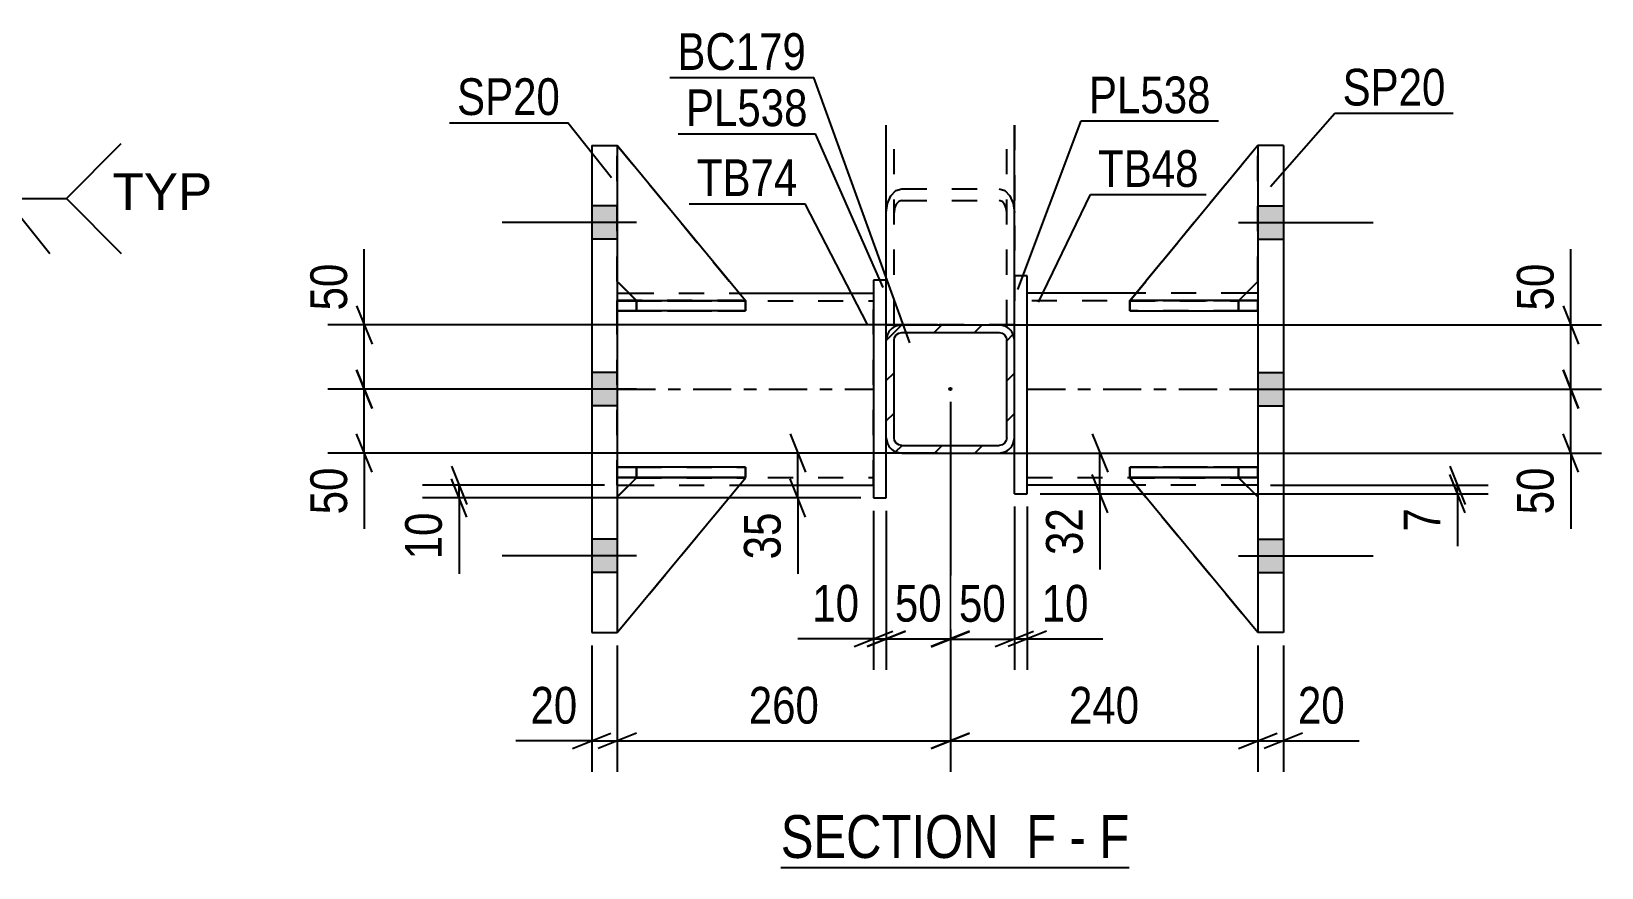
# Model space of a CAD drawing. Header units: millimetres. Extents: x 0 to 841, y 0 to 594.
# Drawn here: x 129.1 to 251.7, y 105.8 to 171 of the extents above; entities that cross this region are included whole.
import ezdxf

# ---------------------------------------------------------------- set-up
doc = ezdxf.new("R2010")
doc.units = ezdxf.units.MM
doc.linetypes.add('DXK_LINE_DOT2', pattern=[3.9198, 1.9599, -1.9599])
doc.linetypes.add('DXK_LINE_DOT3', pattern=[5.9187, 2.979, -0.9799, 0.9799, -0.9799])
doc.styles.add('Arial', font='ARIAL.TTF', dxfattribs={"height": 0.2})
doc.styles.add('Arial Narrow', font='ARIALN.TTF', dxfattribs={"height": 0.2})

# ---------------------------------------------------------------- blocks, each defined once
blk = doc.blocks.new('Unknown-122569494-16 - 2770')
at = {"color": 6, "linetype": 'Continuous'}
blk.add_line((187.64, 105.77), (214.85, 105.77), dxfattribs=at)
at = {"color": 0, "linetype": 'Continuous'}
for points in [[(205.75, 106.52), (205.75, 110.02), (187.64, 110.02), (187.64, 106.52)], [(209.14, 106.52), (209.14, 110.02), (206.8, 110.02), (206.8, 106.52)], [(211.46, 106.52), (211.46, 110.02), (210.19, 110.02), (210.19, 106.52)], [(214.85, 106.52), (214.85, 110.02), (212.51, 110.02), (212.51, 106.52)]]:
    blk.add_wipeout(points, dxfattribs=at)
at = {"color": 7, "linetype": 'Continuous', "style": 'Arial Narrow'}
for s, p in [('SECTION ', (187.64, 106.52)), ('F', (206.8, 106.52)), ('F', (212.51, 106.52)), ('-', (210.19, 106.52))]:
    blk.add_text(s, height=3.34, dxfattribs=at).set_placement(p)
blk = doc.blocks.new('Part-122569494-2833 - 2770')
at = {"color": 7, "linetype": 'DXK_LINE_DOT2'}
for p, q in [((195.88, 148.11), (195.88, 163.71)), ((196.48, 148.11), (196.48, 163.71)), ((205.28, 148.11), (205.28, 163.71)), ((205.88, 163.71), (205.88, 148.11)), ((205.88, 148.11), (195.88, 148.11))]:
    blk.add_line(p, q, dxfattribs=at)
blk = doc.blocks.new('Part-122569494-2915 - 2770')
at = {"color": 2, "linetype": 'Continuous'}
for p, q in [((195.88, 151.61), (194.88, 151.61)), ((194.88, 151.61), (194.88, 134.61)), ((195.88, 146.91), (195.88, 151.61)), ((195.88, 134.61), (195.88, 139.31)), ((194.88, 134.61), (195.88, 134.61))]:
    blk.add_line(p, q, dxfattribs=at)
at = {"color": 7, "linetype": 'DXK_LINE_DOT2'}
blk.add_line((195.88, 139.31), (195.88, 146.91), dxfattribs=at)
blk = doc.blocks.new('Bolt-122569494-2788 - 2770')
at = {"linetype": 'Continuous'}
for points in [[(226.88, 154.8), (226.88, 157.4), (224.88, 157.4), (224.88, 154.8)], [(226.88, 154.8), (226.88, 157.4), (224.88, 157.4), (224.88, 154.8)], [(226.88, 154.8), (226.88, 157.4), (224.88, 157.4), (224.88, 154.8)], [(226.88, 141.8), (226.88, 144.4), (224.88, 144.4), (224.88, 141.8)], [(226.88, 141.8), (226.88, 144.4), (224.88, 144.4), (224.88, 141.8)], [(226.88, 128.8), (226.88, 131.4), (224.88, 131.4), (224.88, 128.8)], [(226.88, 128.8), (226.88, 131.4), (224.88, 131.4), (224.88, 128.8)], [(226.88, 128.8), (226.88, 131.4), (224.88, 131.4), (224.88, 128.8)]]:
    blk.add_hatch(color=1, dxfattribs=at).paths.add_polyline_path(points)
at = {"color": 1, "linetype": 'Continuous'}
for p, q in [((224.88, 157.4), (226.88, 157.4)), ((224.88, 157.4), (226.88, 157.4)), ((224.88, 157.4), (226.88, 157.4)), ((223.38, 156.1), (233.88, 156.1)), ((223.38, 156.1), (233.88, 156.1)), ((223.38, 156.1), (233.88, 156.1)), ((224.88, 154.8), (226.88, 154.8)), ((224.88, 154.8), (226.88, 154.8)), ((224.88, 154.8), (226.88, 154.8)), ((224.88, 144.4), (226.88, 144.4)), ((224.88, 144.4), (226.88, 144.4)), ((223.38, 143.1), (233.88, 143.1)), ((223.38, 143.1), (233.88, 143.1)), ((224.88, 141.8), (226.88, 141.8)), ((224.88, 141.8), (226.88, 141.8)), ((224.88, 131.4), (226.88, 131.4)), ((224.88, 131.4), (226.88, 131.4)), ((224.88, 131.4), (226.88, 131.4)), ((223.38, 130.1), (233.88, 130.1)), ((223.38, 130.1), (233.88, 130.1)), ((223.38, 130.1), (233.88, 130.1)), ((224.88, 128.8), (226.88, 128.8)), ((224.88, 128.8), (226.88, 128.8)), ((224.88, 128.8), (226.88, 128.8))]:
    blk.add_line(p, q, dxfattribs=at)
blk = doc.blocks.new('Part-122569494-2963 - 2770')
at = {"color": 7, "linetype": 'DXK_LINE_DOT2'}
for p, q in [((224.88, 162.11), (214.88, 150)), ((214.88, 150), (224.88, 162.11)), ((224.88, 151.5), (224.88, 162.11)), ((223.38, 150), (224.88, 151.5)), ((223.38, 150), (224.88, 151.5)), ((214.88, 150), (223.38, 150)), ((214.88, 150), (214.88, 150)), ((223.38, 150), (214.88, 150)), ((223.38, 150), (223.38, 150))]:
    blk.add_line(p, q, dxfattribs=at)
blk = doc.blocks.new('Part-122569494-2934 - 2770')
at = {"color": 2, "linetype": 'Continuous'}
for p, q in [((174.88, 149.21), (174.88, 150.01)), ((174.88, 150.01), (183.63, 150.01)), ((184.88, 150.01), (184.87, 150.01)), ((184.88, 149.21), (184.88, 150.01)), ((184.88, 149.21), (174.88, 149.21)), ((174.88, 149.21), (174.88, 149.21))]:
    blk.add_line(p, q, dxfattribs=at)
at = {"color": 7, "linetype": 'DXK_LINE_DOT2'}
for p, q in [((176.38, 150.01), (174.88, 150.01)), ((176.38, 149.21), (176.38, 150.01)), ((176.38, 150.01), (184.87, 150.01)), ((174.88, 149.21), (176.38, 149.21)), ((176.38, 149.21), (184.88, 149.21))]:
    blk.add_line(p, q, dxfattribs=at)
blk = doc.blocks.new('Part-122569494-2870 - 2770')
at = {"color": 2, "linetype": 'Continuous'}
for p, q in [((176.38, 136.19), (174.88, 134.69)), ((174.88, 124.11), (184.88, 136.19)), ((184.88, 136.19), (176.38, 136.19)), ((176.38, 136.19), (176.38, 136.19)), ((184.88, 136.19), (184.88, 136.19))]:
    blk.add_line(p, q, dxfattribs=at)
at = {"color": 7, "linetype": 'DXK_LINE_DOT2'}
for p, q in [((174.88, 134.69), (176.38, 136.19)), ((174.88, 124.11), (184.88, 136.19)), ((176.38, 136.19), (184.88, 136.19)), ((174.88, 134.69), (174.88, 124.11))]:
    blk.add_line(p, q, dxfattribs=at)
blk = doc.blocks.new('Part-122569494-2910 - 2770')
at = {"color": 2, "linetype": 'Continuous'}
for p, q in [((206.88, 151.94), (205.88, 151.94)), ((205.88, 146.91), (205.88, 151.94)), ((206.88, 134.94), (206.88, 151.94)), ((205.88, 134.94), (205.88, 139.31)), ((205.88, 134.94), (206.88, 134.94))]:
    blk.add_line(p, q, dxfattribs=at)
at = {"color": 7, "linetype": 'DXK_LINE_DOT2'}
blk.add_line((205.88, 139.31), (205.88, 146.91), dxfattribs=at)
blk = doc.blocks.new('Bolt-122569494-2789 - 2770')
at = {"linetype": 'Continuous'}
for points in [[(174.88, 154.8), (174.88, 157.4), (172.88, 157.4), (172.88, 154.8)], [(174.88, 154.8), (174.88, 157.4), (172.88, 157.4), (172.88, 154.8)], [(174.88, 154.8), (174.88, 157.4), (172.88, 157.4), (172.88, 154.8)], [(174.88, 141.8), (174.88, 144.4), (172.88, 144.4), (172.88, 141.8)], [(174.88, 141.8), (174.88, 144.4), (172.88, 144.4), (172.88, 141.8)], [(174.88, 128.8), (174.88, 131.4), (172.88, 131.4), (172.88, 128.8)], [(174.88, 128.8), (174.88, 131.4), (172.88, 131.4), (172.88, 128.8)], [(174.88, 128.8), (174.88, 131.4), (172.88, 131.4), (172.88, 128.8)]]:
    blk.add_hatch(color=1, dxfattribs=at).paths.add_polyline_path(points)
at = {"color": 1, "linetype": 'Continuous'}
for p, q in [((174.88, 157.4), (172.88, 157.4)), ((174.88, 157.4), (172.88, 157.4)), ((174.88, 157.4), (172.88, 157.4)), ((176.38, 156.1), (165.88, 156.1)), ((176.38, 156.1), (165.88, 156.1)), ((176.38, 156.1), (165.88, 156.1)), ((174.88, 154.8), (172.88, 154.8)), ((174.88, 154.8), (172.88, 154.8)), ((174.88, 154.8), (172.88, 154.8)), ((174.88, 144.4), (172.88, 144.4)), ((174.88, 144.4), (172.88, 144.4)), ((176.38, 143.1), (165.88, 143.1)), ((176.38, 143.1), (165.88, 143.1)), ((174.88, 141.8), (172.88, 141.8)), ((174.88, 141.8), (172.88, 141.8)), ((174.88, 131.4), (172.88, 131.4)), ((174.88, 131.4), (172.88, 131.4)), ((174.88, 131.4), (172.88, 131.4)), ((176.38, 130.1), (165.88, 130.1)), ((176.38, 130.1), (165.88, 130.1)), ((176.38, 130.1), (165.88, 130.1)), ((174.88, 128.8), (172.88, 128.8)), ((174.88, 128.8), (172.88, 128.8)), ((174.88, 128.8), (172.88, 128.8))]:
    blk.add_line(p, q, dxfattribs=at)
blk = doc.blocks.new('Part-122569494-2834 - 2770')
at = {"color": 2, "linetype": 'Continuous'}
for p, q in [((195.88, 151.61), (195.88, 163.71)), ((205.88, 151.94), (205.88, 163.71)), ((195.88, 148.11), (197.08, 148.11)), ((205.53, 148.11), (204.68, 148.11)), ((205.79, 148.11), (205.53, 148.11)), ((205.88, 148.11), (205.79, 148.11))]:
    blk.add_line(p, q, dxfattribs=at)
at = {"color": 7, "linetype": 'DXK_LINE_DOT2'}
for p, q in [((196.48, 148.11), (196.48, 163.71)), ((205.28, 148.11), (205.28, 163.71)), ((195.97, 157.59), (196.23, 158.19)), ((196.23, 158.19), (196.62, 158.6)), ((196.62, 158.6), (197.08, 158.74)), ((197.08, 158.74), (204.68, 158.74)), ((204.68, 158.74), (205.14, 158.6)), ((205.14, 158.6), (205.53, 158.19)), ((205.53, 158.19), (205.79, 157.59)), ((195.88, 156.88), (195.97, 157.59)), ((196.53, 157.23), (196.48, 156.88)), ((196.66, 157.54), (196.53, 157.23)), ((196.85, 157.74), (196.66, 157.54)), ((197.08, 157.81), (196.85, 157.74)), ((197.08, 157.81), (204.68, 157.81)), ((204.91, 157.74), (204.68, 157.81)), ((205.11, 157.54), (204.91, 157.74)), ((205.24, 157.23), (205.11, 157.54)), ((205.28, 156.88), (205.24, 157.23)), ((205.79, 157.59), (205.88, 156.88)), ((195.88, 148.11), (195.88, 151.61)), ((205.88, 148.11), (205.88, 151.94)), ((197.08, 148.11), (205.14, 148.11)), ((205.53, 148.11), (205.28, 148.11))]:
    blk.add_line(p, q, dxfattribs=at)
blk = doc.blocks.new('Part-122569494-2997 - 2770')
at = {"linetype": 'Continuous'}
h = blk.add_hatch(dxfattribs=at)
h.set_pattern_fill('', scale=0.7, style=0, pattern_type=0)
h.set_pattern_definition([(45, (197.081, 148.1128), (-1.57154, 1.57154), [])])
h.paths.add_polyline_path([(204.68, 148.11), (197.08, 148.11), (196.62, 148.02), (196.23, 147.76), (195.97, 147.37), (195.88, 146.91), (195.88, 139.31), (195.97, 138.85), (196.23, 138.46), (196.62, 138.2), (197.08, 138.11), (204.68, 138.11), (205.14, 138.2), (205.53, 138.46), (205.79, 138.85), (205.88, 139.31), (205.88, 146.91), (205.79, 147.37), (205.53, 147.76), (205.14, 148.02)])
h.paths.add_polyline_path([(205.24, 147.14), (205.28, 146.91), (205.28, 139.31), (205.24, 139.08), (205.11, 138.89), (204.91, 138.76), (204.68, 138.71), (197.08, 138.71), (196.85, 138.76), (196.66, 138.89), (196.53, 139.08), (196.48, 139.31), (196.48, 146.91), (196.53, 147.14), (196.66, 147.34), (196.85, 147.47), (197.08, 147.51), (204.68, 147.51), (204.91, 147.47), (205.11, 147.34)])
blk.add_hatch(color=30, dxfattribs=at).paths.add_polyline_path([(200.88, 143.01, -1), (200.88, 143.21, -1)])
at = {"color": 2, "linetype": 'Continuous'}
for p, q in [((195.97, 147.37), (195.88, 146.91)), ((196.48, 146.91), (196.53, 147.14)), ((196.53, 147.14), (196.66, 147.34)), ((197.08, 148.11), (196.62, 148.02)), ((196.66, 147.34), (196.85, 147.47)), ((196.85, 147.47), (197.08, 147.51)), ((197.08, 148.11), (204.68, 148.11)), ((197.08, 147.51), (204.68, 147.51)), ((205.14, 148.02), (204.68, 148.11)), ((204.68, 147.51), (204.91, 147.47)), ((204.91, 147.47), (205.11, 147.34)), ((205.11, 147.34), (205.24, 147.14)), ((205.24, 147.14), (205.28, 146.91)), ((205.88, 146.91), (205.79, 147.37)), ((195.88, 139.31), (195.88, 146.91)), ((196.48, 139.31), (196.48, 146.91)), ((205.28, 139.31), (205.28, 146.91)), ((205.88, 139.31), (205.88, 146.91)), ((195.88, 139.31), (195.97, 138.85)), ((196.53, 139.08), (196.48, 139.31)), ((196.66, 138.89), (196.53, 139.08)), ((196.85, 138.76), (196.66, 138.89)), ((197.08, 138.71), (196.85, 138.76)), ((197.08, 138.71), (204.68, 138.71)), ((204.91, 138.76), (204.68, 138.71)), ((205.11, 138.89), (204.91, 138.76)), ((205.24, 139.08), (205.11, 138.89)), ((205.28, 139.31), (205.24, 139.08)), ((205.79, 138.85), (205.88, 139.31)), ((196.62, 138.2), (197.08, 138.11)), ((197.08, 138.11), (204.68, 138.11)), ((204.68, 138.11), (205.14, 138.2))]:
    blk.add_line(p, q, dxfattribs=at)
at = {"color": 7, "linetype": 'DXK_LINE_DOT3'}
blk.add_line((200.88, 143.11), (200.88, 143.11), dxfattribs=at)
at = {"color": 30, "linetype": 'DXK_LINE_DOT3'}
blk.add_line((200.88, 143.11), (200.88, 143.11), dxfattribs=at)
at = {"color": 30, "linetype": 'Continuous'}
blk.add_circle((200.88, 143.11), 0.1, dxfattribs=at)
at = {"color": 2, "linetype": 'Continuous'}
for centre, start, end in [((197.08, 146.91), 112.5, 157.5), ((204.68, 146.91), 22.5, 67.5), ((197.08, 139.31), 202.5, 247.5), ((204.68, 139.31), 292.5, 337.5)]:
    blk.add_arc(centre, 1.2, start, end, dxfattribs=at)
blk = doc.blocks.new('Part-122569494-2933 - 2770')
at = {"color": 2, "linetype": 'Continuous'}
for p, q in [((174.88, 136.21), (174.88, 137.01)), ((184.88, 137.01), (174.88, 137.01)), ((184.88, 136.21), (174.88, 136.21)), ((174.88, 136.21), (174.88, 136.21)), ((184.88, 136.21), (184.88, 137.01))]:
    blk.add_line(p, q, dxfattribs=at)
at = {"color": 7, "linetype": 'DXK_LINE_DOT2'}
for p, q in [((176.38, 137.01), (174.88, 137.01)), ((174.88, 136.21), (176.38, 136.21)), ((176.38, 136.21), (176.38, 137.01)), ((184.88, 137.01), (176.38, 137.01)), ((176.38, 136.21), (184.88, 136.21))]:
    blk.add_line(p, q, dxfattribs=at)
blk = doc.blocks.new('Part-122569494-2869 - 2770')
at = {"color": 7, "linetype": 'DXK_LINE_DOT2'}
for p, q in [((176.38, 136.19), (174.88, 134.69)), ((174.88, 124.11), (184.88, 136.19)), ((174.88, 134.69), (176.38, 136.19)), ((174.88, 124.11), (184.88, 136.19)), ((184.88, 136.19), (176.38, 136.19)), ((176.38, 136.19), (176.38, 136.19)), ((176.38, 136.19), (184.88, 136.19)), ((184.88, 136.19), (184.88, 136.19)), ((174.88, 134.69), (174.88, 124.11))]:
    blk.add_line(p, q, dxfattribs=at)
blk = doc.blocks.new('Part-122569494-2871 - 2770')
at = {"color": 7, "linetype": 'DXK_LINE_DOT2'}
for p, q in [((174.88, 151.5), (174.88, 162.11)), ((174.88, 162.11), (184.88, 150)), ((174.88, 162.11), (184.88, 150)), ((176.38, 150), (174.88, 151.5)), ((176.38, 150), (174.88, 151.5)), ((184.88, 150), (176.38, 150)), ((176.38, 150), (176.38, 150)), ((176.38, 150), (184.88, 150)), ((184.88, 150), (184.88, 150))]:
    blk.add_line(p, q, dxfattribs=at)
blk = doc.blocks.new('Part-122569494-3000 - 2770')
at = {"color": 7, "linetype": 'DXK_LINE_DOT2'}
for p, q in [((214.88, 136.19), (223.38, 136.19)), ((224.88, 124.11), (214.88, 136.19)), ((214.88, 136.19), (214.88, 136.19)), ((223.38, 136.19), (214.88, 136.19)), ((214.88, 136.19), (224.88, 124.11)), ((223.38, 136.19), (224.88, 134.69)), ((223.38, 136.19), (223.38, 136.19)), ((224.88, 134.69), (223.38, 136.19)), ((224.88, 134.69), (224.88, 124.11))]:
    blk.add_line(p, q, dxfattribs=at)
blk = doc.blocks.new('Part-122569494-2872 - 2770')
at = {"color": 2, "linetype": 'Continuous'}
for p, q in [((174.88, 162.11), (174.88, 162.11)), ((174.88, 162.11), (174.88, 162.1)), ((184.88, 150), (174.88, 162.11)), ((176.37, 150.01), (174.88, 151.5)), ((183.63, 150), (184.88, 150)), ((184.88, 150), (184.88, 150))]:
    blk.add_line(p, q, dxfattribs=at)
at = {"color": 7, "linetype": 'DXK_LINE_DOT2'}
for p, q in [((174.88, 162.11), (184.88, 150)), ((174.88, 151.5), (174.88, 162.1)), ((176.38, 150), (174.88, 151.5)), ((176.38, 150), (176.37, 150.01)), ((184.88, 150), (176.38, 150)), ((176.38, 150), (176.38, 150)), ((176.38, 150), (183.63, 150))]:
    blk.add_line(p, q, dxfattribs=at)
blk = doc.blocks.new('Part-122569494-2879 - 2770')
at = {"color": 2, "linetype": 'Continuous'}
for p, q in [((214.88, 137.01), (224.88, 137.01)), ((214.88, 137.01), (214.88, 136.21)), ((224.88, 136.21), (214.88, 136.21)), ((224.88, 137.01), (224.88, 137.01)), ((224.88, 136.21), (224.88, 137.01))]:
    blk.add_line(p, q, dxfattribs=at)
at = {"color": 7, "linetype": 'DXK_LINE_DOT2'}
for p, q in [((223.38, 137.01), (214.88, 137.01)), ((214.88, 136.21), (223.38, 136.21)), ((224.88, 137.01), (223.38, 137.01)), ((223.38, 137.01), (223.38, 136.21)), ((223.38, 136.21), (224.88, 136.21)), ((224.88, 137.01), (224.88, 137.01))]:
    blk.add_line(p, q, dxfattribs=at)
blk = doc.blocks.new('Part-122569494-2880 - 2770')
at = {"color": 2, "linetype": 'Continuous'}
for p, q in [((214.89, 150.01), (214.88, 150.01)), ((214.88, 150.01), (214.88, 149.21)), ((224.88, 150.01), (216.13, 150.01)), ((224.88, 150.01), (224.88, 150.01)), ((224.88, 150.01), (224.88, 149.21)), ((214.88, 149.21), (224.88, 149.21))]:
    blk.add_line(p, q, dxfattribs=at)
at = {"color": 7, "linetype": 'DXK_LINE_DOT2'}
for p, q in [((216.13, 150.01), (214.89, 150.01)), ((223.38, 150.01), (214.89, 150.01)), ((223.38, 150.01), (224.88, 150.01)), ((223.38, 150.01), (223.38, 149.21)), ((224.88, 150.01), (224.88, 150.01)), ((214.88, 149.21), (223.38, 149.21)), ((223.38, 149.21), (224.88, 149.21))]:
    blk.add_line(p, q, dxfattribs=at)
blk = doc.blocks.new('Part-122569494-2895 - 2770')
at = {"color": 2, "linetype": 'Continuous'}
for p, q in [((215.38, 150.6), (206.88, 150.6)), ((224.88, 150.6), (223.99, 150.6)), ((215.37, 135.6), (206.88, 135.6)), ((224.88, 135.6), (223.97, 135.6))]:
    blk.add_line(p, q, dxfattribs=at)
at = {"color": 7, "linetype": 'DXK_LINE_DOT2'}
for p, q in [((206.88, 135.6), (206.88, 150.6)), ((224.88, 150), (206.88, 150)), ((223.99, 150.6), (215.38, 150.6)), ((224.88, 150.6), (224.88, 135.6)), ((206.88, 136.2), (224.88, 136.2)), ((223.97, 135.6), (215.37, 135.6))]:
    blk.add_line(p, q, dxfattribs=at)
at = {"color": 7, "linetype": 'DXK_LINE_DOT3'}
blk.add_line((206.88, 143.1), (224.88, 143.1), dxfattribs=at)
blk = doc.blocks.new('Part-122569494-2930 - 2770')
at = {"color": 2, "linetype": 'Continuous'}
for p, q in [((174.88, 150.6), (175.77, 150.6)), ((184.38, 150.6), (194.88, 150.6)), ((174.88, 135.6), (175.79, 135.6)), ((184.39, 135.6), (194.88, 135.6))]:
    blk.add_line(p, q, dxfattribs=at)
at = {"color": 7, "linetype": 'DXK_LINE_DOT2'}
for p, q in [((174.88, 135.6), (174.88, 150.6)), ((174.88, 150), (194.88, 150)), ((175.77, 150.6), (184.38, 150.6)), ((194.88, 135.6), (194.88, 150.6)), ((174.88, 136.2), (194.88, 136.2)), ((175.79, 135.6), (184.39, 135.6))]:
    blk.add_line(p, q, dxfattribs=at)
at = {"color": 7, "linetype": 'DXK_LINE_DOT3'}
blk.add_line((174.88, 143.1), (194.88, 143.1), dxfattribs=at)
blk = doc.blocks.new('Part-122569494-2931 - 2770')
at = {"color": 7, "linetype": 'DXK_LINE_DOT2'}
for p, q in [((174.88, 137.01), (176.38, 137.01)), ((184.88, 137.01), (174.88, 137.01)), ((174.88, 137.01), (174.88, 137.01)), ((174.88, 137.01), (174.88, 136.21)), ((174.88, 137.01), (174.88, 136.21)), ((176.38, 136.21), (174.88, 136.21)), ((174.88, 136.21), (184.88, 136.21)), ((174.88, 136.21), (174.88, 136.21)), ((176.38, 137.01), (184.88, 137.01)), ((176.38, 137.01), (176.38, 136.21)), ((184.88, 136.21), (176.38, 136.21)), ((184.88, 137.01), (184.88, 136.21))]:
    blk.add_line(p, q, dxfattribs=at)
blk = doc.blocks.new('Part-122569494-2932 - 2770')
at = {"color": 7, "linetype": 'DXK_LINE_DOT2'}
for p, q in [((174.88, 150.01), (176.38, 150.01)), ((184.65, 150.01), (174.88, 150.01)), ((174.88, 150.01), (174.88, 150.01)), ((174.88, 150.01), (174.88, 149.21)), ((174.88, 150.01), (174.88, 149.21)), ((176.38, 150.01), (184.88, 150.01)), ((176.38, 150.01), (176.38, 149.21)), ((184.88, 150.01), (184.88, 149.21)), ((176.38, 149.21), (174.88, 149.21)), ((174.88, 149.21), (184.88, 149.21)), ((174.88, 149.21), (174.88, 149.21)), ((184.88, 149.21), (176.38, 149.21))]:
    blk.add_line(p, q, dxfattribs=at)
blk = doc.blocks.new('Part-122569494-2949 - 2770')
at = {"color": 2, "linetype": 'Continuous'}
for p, q in [((226.88, 162.1), (224.88, 162.1)), ((224.88, 162.1), (224.88, 124.1)), ((226.88, 162.1), (226.88, 124.1)), ((226.88, 124.1), (224.88, 124.1))]:
    blk.add_line(p, q, dxfattribs=at)
blk = doc.blocks.new('Part-122569494-2954 - 2770')
at = {"color": 2, "linetype": 'Continuous'}
for p, q in [((172.88, 162.1), (174.88, 162.1)), ((172.88, 162.1), (172.88, 124.1)), ((174.88, 162.1), (174.88, 124.1)), ((172.88, 124.1), (174.88, 124.1))]:
    blk.add_line(p, q, dxfattribs=at)
blk = doc.blocks.new('Part-122569494-2964 - 2770')
at = {"color": 2, "linetype": 'Continuous'}
for p, q in [((224.88, 162.11), (214.88, 150)), ((224.88, 162.1), (224.88, 162.11)), ((224.88, 162.11), (224.88, 162.11)), ((223.39, 150.01), (224.88, 151.5)), ((216.13, 150), (214.88, 150)), ((214.88, 150), (214.88, 150))]:
    blk.add_line(p, q, dxfattribs=at)
at = {"color": 7, "linetype": 'DXK_LINE_DOT2'}
for p, q in [((224.88, 162.11), (214.88, 150)), ((224.88, 151.5), (224.88, 162.1)), ((223.38, 150), (224.88, 151.5)), ((223.38, 150), (214.88, 150)), ((223.38, 150), (216.13, 150)), ((223.38, 150), (223.39, 150.01)), ((223.38, 150), (223.38, 150))]:
    blk.add_line(p, q, dxfattribs=at)
blk = doc.blocks.new('Part-122569494-2965 - 2770')
at = {"color": 7, "linetype": 'DXK_LINE_DOT2'}
for p, q in [((214.88, 136.21), (214.88, 137.01)), ((214.88, 137.01), (223.38, 137.01)), ((224.88, 137.01), (214.88, 137.01)), ((223.38, 136.21), (214.88, 136.21)), ((214.88, 136.21), (224.88, 136.21)), ((223.38, 136.21), (223.38, 137.01)), ((223.38, 137.01), (224.88, 137.01)), ((224.88, 136.21), (223.38, 136.21)), ((224.88, 136.21), (224.88, 137.01)), ((224.88, 136.21), (224.88, 137.01)), ((224.88, 137.01), (224.88, 137.01)), ((224.88, 136.21), (224.88, 136.21))]:
    blk.add_line(p, q, dxfattribs=at)
blk = doc.blocks.new('Part-122569494-2966 - 2770')
at = {"color": 7, "linetype": 'DXK_LINE_DOT2'}
for p, q in [((214.88, 149.21), (214.88, 150.01)), ((214.88, 150.01), (223.38, 150.01)), ((224.88, 150.01), (214.88, 150.01)), ((223.38, 149.21), (223.38, 150.01)), ((223.38, 150.01), (224.88, 150.01)), ((224.88, 149.21), (224.88, 150.01)), ((224.88, 149.21), (224.88, 150.01)), ((224.88, 150.01), (224.88, 150.01)), ((223.38, 149.21), (214.88, 149.21)), ((214.88, 149.21), (224.88, 149.21)), ((224.88, 149.21), (223.38, 149.21)), ((224.88, 149.21), (224.88, 149.21))]:
    blk.add_line(p, q, dxfattribs=at)
blk = doc.blocks.new('Part-122569494-3001 - 2770')
at = {"color": 2, "linetype": 'Continuous'}
for p, q in [((214.88, 136.19), (214.88, 136.19)), ((223.38, 136.19), (214.88, 136.19)), ((224.88, 124.11), (214.88, 136.19)), ((223.38, 136.19), (223.38, 136.19)), ((223.38, 136.19), (224.88, 134.69))]:
    blk.add_line(p, q, dxfattribs=at)
at = {"color": 7, "linetype": 'DXK_LINE_DOT2'}
for p, q in [((214.88, 136.19), (223.38, 136.19)), ((224.88, 124.11), (214.88, 136.19)), ((223.38, 136.19), (224.88, 134.69)), ((224.88, 134.69), (224.88, 124.11))]:
    blk.add_line(p, q, dxfattribs=at)
blk = doc.blocks.new('StraightDimension-122569494-23090 - 2770')
at = {"color": 7, "linetype": 'Continuous'}
for p, q in [((200.88, 142.11), (200.88, 113.25)), ((224.88, 123.11), (224.88, 113.25)), ((202.38, 116.25), (199.38, 115.05)), ((200.88, 115.65), (224.88, 115.65)), ((223.38, 115.05), (226.38, 116.25))]:
    blk.add_line(p, q, dxfattribs=at)
at = {"color": 0}
blk.add_wipeout([(216.22, 116.4), (216.22, 120.6), (209.54, 120.6), (209.54, 116.4)], dxfattribs=at)
at = {"color": 3, "style": 'Arial Narrow'}
blk.add_text('240', height=2.863, dxfattribs=at).set_placement((210.14, 117))
blk = doc.blocks.new('StraightDimension-122569494-3017 - 2770')
at = {"color": 7, "linetype": 'Continuous'}
for p, q in [((194.88, 133.61), (194.88, 121.21)), ((195.88, 133.61), (195.88, 121.21)), ((193.38, 123.01), (196.38, 124.21)), ((197.38, 124.21), (194.38, 123.01)), ((194.88, 123.61), (188.97, 123.61)), ((194.88, 123.61), (188.97, 123.61)), ((194.88, 123.61), (195.88, 123.61))]:
    blk.add_line(p, q, dxfattribs=at)
at = {"color": 0}
blk.add_wipeout([(194.36, 124.36), (194.36, 128.56), (189.5, 128.56), (189.5, 124.36)], dxfattribs=at)
at = {"color": 3, "style": 'Arial Narrow'}
blk.add_text('10', height=2.863, dxfattribs=at).set_placement((190.1, 124.96))
blk = doc.blocks.new('StraightDimension-122569494-23092 - 2770')
at = {"color": 7, "linetype": 'Continuous'}
for p, q in [((172.88, 123.1), (172.88, 113.25)), ((174.88, 123.1), (174.88, 113.25)), ((172.88, 115.65), (166.97, 115.65)), ((172.88, 115.65), (166.97, 115.65)), ((171.38, 115.05), (174.38, 116.25)), ((172.88, 115.65), (174.88, 115.65)), ((176.38, 116.25), (173.38, 115.05))]:
    blk.add_line(p, q, dxfattribs=at)
at = {"color": 0}
blk.add_wipeout([(172.36, 116.4), (172.36, 120.6), (167.5, 120.6), (167.5, 116.4)], dxfattribs=at)
at = {"color": 3, "style": 'Arial Narrow'}
blk.add_text('20', height=2.863, dxfattribs=at).set_placement((168.1, 117))
blk = doc.blocks.new('StraightDimension-122569494-3027 - 2770')
at = {"color": 7, "linetype": 'Continuous'}
for p, q in [((200.88, 142.11), (200.88, 121.21)), ((195.88, 133.61), (195.88, 121.21)), ((194.38, 123.01), (197.38, 124.21)), ((202.38, 124.21), (199.38, 123.01)), ((195.88, 123.61), (200.88, 123.61))]:
    blk.add_line(p, q, dxfattribs=at)
at = {"color": 0}
blk.add_wipeout([(200.81, 124.36), (200.81, 128.56), (195.95, 128.56), (195.95, 124.36)], dxfattribs=at)
at = {"color": 3, "style": 'Arial Narrow'}
blk.add_text('50', height=2.863, dxfattribs=at).set_placement((196.55, 124.96))
blk = doc.blocks.new('StraightDimension-122569494-3061 - 2770')
at = {"color": 7, "linetype": 'Continuous'}
for p, q in [((205.88, 133.94), (205.88, 121.21)), ((206.88, 133.94), (206.88, 121.21)), ((204.38, 123.01), (207.38, 124.21)), ((208.38, 124.21), (205.38, 123.01)), ((205.88, 123.61), (206.88, 123.61)), ((206.88, 123.61), (212.79, 123.61)), ((206.88, 123.61), (212.79, 123.61))]:
    blk.add_line(p, q, dxfattribs=at)
at = {"color": 0}
blk.add_wipeout([(212.26, 124.36), (212.26, 128.56), (207.41, 128.56), (207.41, 124.36)], dxfattribs=at)
at = {"color": 3, "style": 'Arial Narrow'}
blk.add_text('10', height=2.863, dxfattribs=at).set_placement((208.01, 124.96))
blk = doc.blocks.new('StraightDimension-122569494-3173 - 2770')
at = {"color": 7, "linetype": 'Continuous'}
for p, q in [((161.93, 137.1), (163.13, 134.1)), ((163.13, 133.11), (161.93, 136.11)), ((173.88, 135.6), (159.68, 135.6)), ((162.53, 134.61), (162.53, 135.6)), ((193.88, 134.61), (159.68, 134.61)), ((162.53, 134.61), (162.53, 128.7)), ((162.53, 134.61), (162.53, 128.7))]:
    blk.add_line(p, q, dxfattribs=at)
at = {"color": 0}
blk.add_wipeout([(161.78, 134.08), (157.58, 134.08), (157.58, 129.22), (161.78, 129.22)], dxfattribs=at)
at = {"color": 3, "style": 'Arial Narrow'}
blk.add_text('10', height=2.863, rotation=90.0002, dxfattribs=at).set_placement((161.18, 129.82))
blk = doc.blocks.new('StraightDimension-122569494-3212 - 2770')
at = {"color": 7, "linetype": 'Continuous'}
for p, q in [((155.13, 148.11), (155.13, 154.02)), ((155.13, 148.11), (155.13, 154.02)), ((154.53, 149.61), (155.73, 146.61)), ((199.88, 148.11), (152.28, 148.11)), ((155.13, 143.1), (155.13, 148.11)), ((155.73, 141.6), (154.53, 144.6)), ((167.38, 143.1), (152.28, 143.1))]:
    blk.add_line(p, q, dxfattribs=at)
at = {"color": 0}
blk.add_wipeout([(154.38, 153.49), (150.18, 153.49), (150.18, 148.64), (154.38, 148.64)], dxfattribs=at)
at = {"color": 3, "style": 'Arial Narrow'}
blk.add_text('50', height=2.863, rotation=90.0002, dxfattribs=at).set_placement((153.78, 149.24))
blk = doc.blocks.new('StraightDimension-122569494-3183 - 2770')
at = {"color": 7, "linetype": 'Continuous'}
for p, q in [((239.87, 137.1), (241.07, 134.1)), ((241.07, 133.44), (239.87, 136.44)), ((207.88, 134.94), (242.87, 134.94)), ((225.88, 135.6), (242.87, 135.6)), ((240.47, 134.94), (240.47, 135.6)), ((240.47, 134.94), (240.47, 130.86)), ((240.47, 134.94), (240.47, 130.86))]:
    blk.add_line(p, q, dxfattribs=at)
at = {"color": 0}
blk.add_wipeout([(239.72, 134.42), (235.52, 134.42), (235.52, 131.39), (239.72, 131.39)], dxfattribs=at)
at = {"color": 3, "style": 'Arial Narrow'}
blk.add_text('7', height=2.86, rotation=90.0002, dxfattribs=at).set_placement((239.12, 131.99))
blk = doc.blocks.new('StraightDimension-122569494-23091 - 2770')
at = {"color": 7, "linetype": 'Continuous'}
for p, q in [((200.88, 142.11), (200.88, 113.25)), ((174.88, 123.1), (174.88, 113.25)), ((176.38, 116.25), (173.38, 115.05)), ((174.88, 115.65), (200.88, 115.65)), ((199.38, 115.05), (202.38, 116.25))]:
    blk.add_line(p, q, dxfattribs=at)
at = {"color": 0}
blk.add_wipeout([(191.22, 116.4), (191.22, 120.6), (184.54, 120.6), (184.54, 116.4)], dxfattribs=at)
at = {"color": 3, "style": 'Arial Narrow'}
blk.add_text('260', height=2.863, dxfattribs=at).set_placement((185.14, 117))
blk = doc.blocks.new('StraightDimension-122569494-3044 - 2770')
at = {"color": 7, "linetype": 'Continuous'}
for p, q in [((200.88, 142.11), (200.88, 121.2)), ((205.88, 133.94), (205.88, 121.2)), ((199.38, 123), (202.38, 124.2)), ((207.38, 124.2), (204.38, 123)), ((200.88, 123.6), (205.88, 123.6))]:
    blk.add_line(p, q, dxfattribs=at)
at = {"color": 0}
blk.add_wipeout([(205.81, 124.35), (205.81, 128.55), (200.95, 128.55), (200.95, 124.35)], dxfattribs=at)
at = {"color": 3, "style": 'Arial Narrow'}
blk.add_text('50', height=2.863, dxfattribs=at).set_placement((201.55, 124.95))
blk = doc.blocks.new('StraightDimension-122569494-3193 - 2770')
at = {"color": 7, "linetype": 'Continuous'}
for p, q in [((154.53, 144.6), (155.73, 141.6)), ((167.38, 143.1), (152.28, 143.1)), ((155.13, 138.11), (155.13, 143.1)), ((155.73, 136.61), (154.53, 139.61)), ((199.88, 138.11), (152.28, 138.11)), ((155.13, 138.11), (155.13, 132.21)), ((155.13, 138.11), (155.13, 132.21))]:
    blk.add_line(p, q, dxfattribs=at)
at = {"color": 0}
blk.add_wipeout([(154.38, 137.59), (150.18, 137.59), (150.18, 132.73), (154.38, 132.73)], dxfattribs=at)
at = {"color": 3, "style": 'Arial Narrow'}
blk.add_text('50', height=2.863, rotation=90.0002, dxfattribs=at).set_placement((153.78, 133.33))
blk = doc.blocks.new('StraightDimension-122569494-3232 - 2770')
at = {"color": 7, "linetype": 'Continuous'}
for p, q in [((248.72, 144.6), (249.92, 141.6)), ((232.38, 143.1), (251.72, 143.1)), ((249.32, 138.11), (249.32, 143.1)), ((249.92, 136.61), (248.72, 139.61)), ((201.88, 138.11), (251.72, 138.11)), ((249.32, 138.11), (249.32, 132.21)), ((249.32, 138.11), (249.32, 132.21))]:
    blk.add_line(p, q, dxfattribs=at)
at = {"color": 0}
blk.add_wipeout([(248.57, 137.59), (244.37, 137.59), (244.37, 132.73), (248.57, 132.73)], dxfattribs=at)
at = {"color": 3, "style": 'Arial Narrow'}
blk.add_text('50', height=2.863, rotation=90.0002, dxfattribs=at).set_placement((247.97, 133.33))
blk = doc.blocks.new('StraightDimension-122569494-3249 - 2770')
at = {"color": 7, "linetype": 'Continuous'}
for p, q in [((249.32, 148.11), (249.32, 154.02)), ((249.32, 148.11), (249.32, 154.02)), ((248.72, 149.61), (249.92, 146.61)), ((201.88, 148.11), (251.72, 148.11)), ((249.32, 143.1), (249.32, 148.11)), ((249.92, 141.6), (248.72, 144.6)), ((232.38, 143.1), (251.72, 143.1))]:
    blk.add_line(p, q, dxfattribs=at)
at = {"color": 0}
blk.add_wipeout([(248.57, 153.49), (244.37, 153.49), (244.37, 148.64), (248.57, 148.64)], dxfattribs=at)
at = {"color": 3, "style": 'Arial Narrow'}
blk.add_text('50', height=2.863, rotation=90.0002, dxfattribs=at).set_placement((247.97, 149.24))
blk = doc.blocks.new('StraightDimension-122569494-23089 - 2770')
at = {"color": 7, "linetype": 'Continuous'}
for p, q in [((224.88, 123.11), (224.88, 113.25)), ((226.88, 123.11), (226.88, 113.25)), ((223.38, 115.05), (226.38, 116.25)), ((224.88, 115.65), (226.88, 115.65)), ((228.38, 116.25), (225.38, 115.05)), ((226.88, 115.65), (232.79, 115.65)), ((226.88, 115.65), (232.79, 115.65))]:
    blk.add_line(p, q, dxfattribs=at)
at = {"color": 0}
blk.add_wipeout([(232.26, 116.4), (232.26, 120.6), (227.41, 120.6), (227.41, 116.4)], dxfattribs=at)
at = {"color": 3, "style": 'Arial Narrow'}
blk.add_text('20', height=2.863, dxfattribs=at).set_placement((228.01, 117))
blk = doc.blocks.new('StraightDimension-122569494-23182 - 2770')
at = {"color": 7, "linetype": 'Continuous'}
for p, q in [((211.96, 139.61), (213.16, 136.61)), ((205.68, 138.11), (214.96, 138.11)), ((212.56, 134.94), (212.56, 138.11)), ((213.16, 133.44), (211.96, 136.44)), ((207.88, 134.94), (214.96, 134.94)), ((212.56, 134.94), (212.56, 129.04)), ((212.56, 134.94), (212.56, 129.04))]:
    blk.add_line(p, q, dxfattribs=at)
at = {"color": 0}
blk.add_wipeout([(211.81, 134.42), (207.61, 134.42), (207.61, 129.56), (211.81, 129.56)], dxfattribs=at)
at = {"color": 3, "style": 'Arial Narrow'}
blk.add_text('32', height=2.863, rotation=90.0002, dxfattribs=at).set_placement((211.21, 130.16))
blk = doc.blocks.new('StraightDimension-122569494-23193 - 2770')
at = {"color": 7, "linetype": 'Continuous'}
for p, q in [((188.38, 139.61), (189.58, 136.61)), ((196.08, 138.11), (186.13, 138.11)), ((188.98, 134.61), (188.98, 138.11)), ((189.58, 133.11), (188.38, 136.11)), ((193.88, 134.61), (186.13, 134.61)), ((188.98, 134.61), (188.98, 128.7)), ((188.98, 134.61), (188.98, 128.7))]:
    blk.add_line(p, q, dxfattribs=at)
at = {"color": 0}
blk.add_wipeout([(188.23, 134.08), (184.03, 134.08), (184.03, 129.22), (188.23, 129.22)], dxfattribs=at)
at = {"color": 3, "style": 'Arial Narrow'}
blk.add_text('35', height=2.863, rotation=90.0002, dxfattribs=at).set_placement((187.63, 129.82))
blk = doc.blocks.new('WeldMark-122569494-2306 - 2041')
at = {"linetype": 'Continuous'}
blk.add_hatch(color=30, dxfattribs=at).paths.add_polyline_path([(111.37, 138.64), (109.13, 136.51), (110.11, 139.44)])
at = {"color": 30, "linetype": 'Continuous'}
for p, q in [((109.13, 136.51), (122.87, 157.98)), ((122.87, 157.98), (131.87, 157.98))]:
    blk.add_line(p, q, dxfattribs=at)
at = {"color": 3, "linetype": 'Continuous'}
for q in [(130.58, 153.69), (127.15, 153.69)]:
    blk.add_line((127.15, 157.98), q, dxfattribs=at)
for start, end in [(90, 270), (270, 90)]:
    blk.add_arc((122.87, 157.98), 1.5, start, end, dxfattribs=at)
at = {"color": 0, "linetype": 'Continuous'}
blk.add_wipeout([(143.24, 157.08), (143.24, 160.08), (135.47, 160.08), (135.47, 157.08)], dxfattribs=at)
blk.add_wipeout([(143.24, 157.08), (143.24, 160.08), (135.47, 160.08), (135.47, 157.08)], dxfattribs=at)
at = {"color": 3, "linetype": 'Continuous'}
for q in [(136.15, 162.27), (136.15, 153.69)]:
    blk.add_line((131.87, 157.98), q, dxfattribs=at)
at = {"color": 3, "linetype": 'Continuous', "style": 'Arial'}
blk.add_text('TYP', height=2.865, dxfattribs=at).set_placement((135.47, 157.08))
blk = doc.blocks.new('Mark-122569494-2891 - 2770')
at = {"color": 0}
blk.add_wipeout([(220.26, 158.88), (220.26, 161.88), (212.41, 161.88), (212.41, 158.88)], dxfattribs=at)
blk.add_wipeout([(220.26, 158.88), (220.26, 161.88), (212.41, 161.88), (212.41, 158.88)], dxfattribs=at)
at = {"color": 30, "linetype": 'Continuous'}
for p, q in [((207.76, 149.88), (211.81, 158.28)), ((211.81, 158.28), (220.86, 158.28))]:
    blk.add_line(p, q, dxfattribs=at)
at = {"color": 3, "style": 'Arial Narrow'}
blk.add_text('TB48', height=2.863, dxfattribs=at).set_placement((212.41, 158.88))
blk = doc.blocks.new('Mark-122569494-2906 - 2770')
at = {"color": 0}
blk.add_wipeout([(221.21, 164.63), (221.21, 167.63), (211.7, 167.63), (211.7, 164.63)], dxfattribs=at)
blk.add_wipeout([(221.21, 164.63), (221.21, 167.63), (211.7, 167.63), (211.7, 164.63)], dxfattribs=at)
at = {"color": 30, "linetype": 'Continuous'}
for p, q in [((206.14, 150.88), (211.1, 164.03)), ((211.1, 164.03), (221.81, 164.03))]:
    blk.add_line(p, q, dxfattribs=at)
at = {"color": 3, "style": 'Arial Narrow'}
blk.add_text('PL538', height=2.863, dxfattribs=at).set_placement((211.7, 164.63))
blk = doc.blocks.new('Mark-122569494-2911 - 2770')
at = {"color": 0}
blk.add_wipeout([(189.74, 163.62), (189.74, 166.62), (180.24, 166.62), (180.24, 163.62)], dxfattribs=at)
blk.add_wipeout([(189.74, 163.62), (189.74, 166.62), (180.24, 166.62), (180.24, 163.62)], dxfattribs=at)
at = {"color": 30, "linetype": 'Continuous'}
for p in [(179.64, 163.02), (195.64, 151.04)]:
    blk.add_line(p, (190.34, 163.02), dxfattribs=at)
at = {"color": 3, "style": 'Arial Narrow'}
blk.add_text('PL538', height=2.863, dxfattribs=at).set_placement((180.24, 163.62))
blk = doc.blocks.new('Mark-122569494-2926 - 2770')
at = {"color": 0}
blk.add_wipeout([(188.94, 158.17), (188.94, 161.17), (181.09, 161.17), (181.09, 158.17)], dxfattribs=at)
blk.add_wipeout([(188.94, 158.17), (188.94, 161.17), (181.09, 161.17), (181.09, 158.17)], dxfattribs=at)
at = {"color": 30, "linetype": 'Continuous'}
for p in [(180.49, 157.57), (194.4, 148.14)]:
    blk.add_line(p, (189.54, 157.57), dxfattribs=at)
at = {"color": 3, "style": 'Arial Narrow'}
blk.add_text('TB74', height=2.863, dxfattribs=at).set_placement((181.09, 158.17))
blk = doc.blocks.new('Mark-122569494-2945 - 2770')
at = {"color": 0}
blk.add_wipeout([(239.54, 165.23), (239.54, 168.23), (231.5, 168.23), (231.5, 165.23)], dxfattribs=at)
blk.add_wipeout([(239.54, 165.23), (239.54, 168.23), (231.5, 168.23), (231.5, 165.23)], dxfattribs=at)
at = {"color": 30, "linetype": 'Continuous'}
for p, q in [((225.88, 158.9), (230.9, 164.63)), ((230.9, 164.63), (240.14, 164.63))]:
    blk.add_line(p, q, dxfattribs=at)
at = {"color": 3, "style": 'Arial Narrow'}
blk.add_text('SP20', height=2.863, dxfattribs=at).set_placement((231.5, 165.23))
blk = doc.blocks.new('Mark-122569494-2950 - 2770')
at = {"color": 0}
blk.add_wipeout([(170.41, 164.49), (170.41, 167.49), (162.37, 167.49), (162.37, 164.49)], dxfattribs=at)
blk.add_wipeout([(170.41, 164.49), (170.41, 167.49), (162.37, 167.49), (162.37, 164.49)], dxfattribs=at)
at = {"color": 30, "linetype": 'Continuous'}
for p in [(161.77, 163.89), (174.42, 159.58)]:
    blk.add_line(p, (171.01, 163.89), dxfattribs=at)
at = {"color": 3, "style": 'Arial Narrow'}
blk.add_text('SP20', height=2.863, dxfattribs=at).set_placement((162.37, 164.49))
blk = doc.blocks.new('Mark-122569494-2993 - 2770')
at = {"color": 0}
blk.add_wipeout([(189.62, 168.01), (189.62, 171.01), (179.57, 171.01), (179.57, 168.01)], dxfattribs=at)
blk.add_wipeout([(189.62, 168.01), (189.62, 171.01), (179.57, 171.01), (179.57, 168.01)], dxfattribs=at)
at = {"color": 30, "linetype": 'Continuous'}
for p in [(178.97, 167.41), (197.72, 146.72)]:
    blk.add_line(p, (190.22, 167.41), dxfattribs=at)
at = {"color": 3, "style": 'Arial Narrow'}
blk.add_text('BC179', height=2.863, dxfattribs=at).set_placement((179.57, 168.01))

msp = doc.modelspace()

# ---------------------------------------------------------------- block references
for name in ['Part-122569494-2833 - 2770', 'Part-122569494-2834 - 2770', 'WeldMark-122569494-2306 - 2041', 'Part-122569494-2954 - 2770', 'Part-122569494-2871 - 2770', 'Part-122569494-2872 - 2770', 'Part-122569494-2963 - 2770', 'Part-122569494-2964 - 2770', 'Part-122569494-2949 - 2770', 'Bolt-122569494-2789 - 2770', 'Bolt-122569494-2788 - 2770', 'Part-122569494-2915 - 2770', 'Part-122569494-2910 - 2770', 'Part-122569494-2930 - 2770', 'Part-122569494-2934 - 2770', 'Part-122569494-2932 - 2770', 'Part-122569494-2895 - 2770', 'Part-122569494-2880 - 2770', 'Part-122569494-2966 - 2770', 'Part-122569494-2997 - 2770', 'Part-122569494-2933 - 2770', 'Part-122569494-2931 - 2770', 'Part-122569494-2870 - 2770', 'Part-122569494-2869 - 2770', 'Part-122569494-2879 - 2770', 'Part-122569494-2965 - 2770', 'Part-122569494-3000 - 2770', 'Part-122569494-3001 - 2770', 'StraightDimension-122569494-3017 - 2770', 'StraightDimension-122569494-23092 - 2770', 'Unknown-122569494-16 - 2770']:
    msp.add_blockref(name, (0, 0))

# ---------------------------------------------------------------- next in the draw order: block references
for name in ['Mark-122569494-2945 - 2770', 'Mark-122569494-2950 - 2770', 'StraightDimension-122569494-23090 - 2770']:
    msp.add_blockref(name, (0, 0))

# ---------------------------------------------------------------- next in the draw order: block references
for name in ['StraightDimension-122569494-3027 - 2770', 'StraightDimension-122569494-3061 - 2770', 'StraightDimension-122569494-23089 - 2770']:
    msp.add_blockref(name, (0, 0))

# ---------------------------------------------------------------- next in the draw order: block references
for name in ['StraightDimension-122569494-3212 - 2770', 'StraightDimension-122569494-3173 - 2770', 'StraightDimension-122569494-3183 - 2770']:
    msp.add_blockref(name, (0, 0))

# ---------------------------------------------------------------- next in the draw order: block references
for name in ['Mark-122569494-2911 - 2770', 'StraightDimension-122569494-23091 - 2770']:
    msp.add_blockref(name, (0, 0))

# ---------------------------------------------------------------- next in the draw order: block references
for name in ['Mark-122569494-2926 - 2770', 'StraightDimension-122569494-3044 - 2770']:
    msp.add_blockref(name, (0, 0))

# ---------------------------------------------------------------- next in the draw order: block references
for name in ['Mark-122569494-2993 - 2770', 'StraightDimension-122569494-3193 - 2770', 'StraightDimension-122569494-3232 - 2770']:
    msp.add_blockref(name, (0, 0))

# ---------------------------------------------------------------- next in the draw order: block references
for name in ['StraightDimension-122569494-3249 - 2770', 'StraightDimension-122569494-23193 - 2770', 'StraightDimension-122569494-23182 - 2770']:
    msp.add_blockref(name, (0, 0))

# ---------------------------------------------------------------- next in the draw order: block references
msp.add_blockref('Mark-122569494-2891 - 2770', (0, 0))

# ---------------------------------------------------------------- next in the draw order: block references
msp.add_blockref('Mark-122569494-2906 - 2770', (0, 0))

doc.saveas('drawing.dxf')
